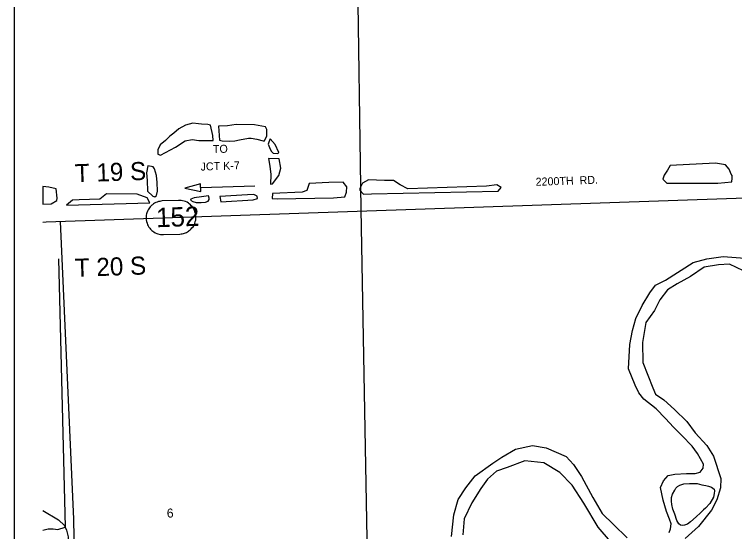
# Model space of a CAD drawing. Extents: x 173.82 to 178.28, y -9.52 to -5.6.
# Drawn here: x 173.817 to 175.014, y -8.159 to -7.3 of the extents above; entities that cross this region are included whole.
import ezdxf

# ---------------------------------------------------------------- set-up
doc = ezdxf.new("R2010")
doc.units = 0
for name, color, linetype in [('PL City Destination', 7, 'Continuous'), ('PL City Islands and Sand Bars', 7, 'Continuous'), ('PL City K Route', 7, 'Continuous'), ('PL City K Rte Shields', 7, 'Continuous'), ('PL City Lakes', 7, 'Continuous'), ('PL City Local Rd Street Names', 7, 'Continuous'), ('PL City Local Roads', 7, 'Continuous'), ('PL City Map Border', 7, 'Continuous'), ('PL City Range and TWP Numbers', 7, 'Continuous'), ('PL City Rivers', 7, 'Continuous'), ('PL City Section Lines', 7, 'Continuous'), ('PL City Tributaries', 7, 'Continuous')]:
    doc.layers.add(name, color=color, linetype=linetype)

msp = doc.modelspace()

# ---------------------------------------------------------------- linework, layer by layer
at = {"layer": 'PL City Destination'}
msp.add_line((174.1268, -7.5875), (174.2166, -7.5844), dxfattribs=at)
for points in [[(174.1264, -7.5814), (174.1001, -7.5884)], [(174.1001, -7.5884), (174.127, -7.5938)], [(174.127, -7.5938), (174.1264, -7.5814)]]:
    msp.add_lwpolyline(points, dxfattribs=at)
at = {"layer": 'PL City Islands and Sand Bars'}
msp.add_lwpolyline([(174.9397, -8.0792), (174.952, -8.0797), (174.9597, -8.0815), (174.9668, -8.0826), (174.971, -8.0838), (174.9762, -8.0857), (174.9803, -8.0888), (174.9808, -8.0916), (174.9807, -8.0963), (174.9793, -8.1019), (174.9732, -8.1125), (174.9658, -8.1205), (174.9626, -8.1233), (174.9579, -8.1284), (174.9508, -8.1347), (174.9412, -8.1433), (174.9363, -8.1469), (174.9312, -8.1489), (174.9274, -8.1493), (174.9243, -8.1488), (174.9216, -8.1464), (174.9186, -8.1407), (174.9152, -8.1304), (174.9118, -8.1219), (174.9103, -8.1142), (174.9094, -8.1088), (174.9098, -8.1029), (174.9114, -8.097), (174.9149, -8.0906), (174.9165, -8.0873), (174.9193, -8.0846), (174.9233, -8.082), (174.9303, -8.08)], close=True, dxfattribs=at)
at = {"layer": 'PL City K Route'}
msp.add_lwpolyline([(173.8642, -7.6448), (173.8698, -7.6446), (175.2109, -7.5982), (175.4096, -7.5913), (175.5666, -7.5859), (175.8438, -7.5763), (175.9064, -7.5741), (176.0454, -7.5693), (176.0696, -7.5685), (176.4061, -7.5588), (176.8758, -7.5454), (176.9029, -7.5445), (177.2048, -7.5347), (177.652, -7.5175)], dxfattribs=at)
at = {"layer": 'PL City K Rte Shields'}
msp.add_lwpolyline([(174.0899, -7.6088), (174.0628, -7.6098), (174.0605, -7.6099), (174.0585, -7.6105), (174.0562, -7.6108), (174.0541, -7.6116), (174.0522, -7.6125), (174.05, -7.6135), (174.0481, -7.6145), (174.0466, -7.6159), (174.0451, -7.6169), (174.044, -7.6181), (174.0424, -7.6197), (174.0415, -7.6214), (174.0404, -7.623), (174.0395, -7.6245), (174.0384, -7.6267), (174.0373, -7.6292), (174.0366, -7.6311), (174.0361, -7.6336), (174.036, -7.6359), (174.0361, -7.6388), (174.0362, -7.6411), (174.0365, -7.6441), (174.0375, -7.6468), (174.0384, -7.6492), (174.0394, -7.6511), (174.0406, -7.6535), (174.042, -7.655), (174.0434, -7.6567), (174.0452, -7.6587), (174.0472, -7.6602), (174.0489, -7.6613), (174.0507, -7.6625), (174.0536, -7.6638), (174.0553, -7.6643), (174.0578, -7.665), (174.0599, -7.6654), (174.0626, -7.6657), (174.0647, -7.6657), (174.0918, -7.6647), (174.0939, -7.6646), (174.0958, -7.6642), (174.0979, -7.6639), (174.0994, -7.6635), (174.1015, -7.6625), (174.103, -7.662), (174.1047, -7.661), (174.1063, -7.6598), (174.1076, -7.659), (174.1091, -7.6576), (174.111, -7.656), (174.1121, -7.6543), (174.1139, -7.6525), (174.1155, -7.6498), (174.117, -7.647), (174.1176, -7.644), (174.1183, -7.6415), (174.1186, -7.639), (174.1187, -7.6363), (174.1184, -7.634), (174.1182, -7.6313), (174.1179, -7.6292), (174.1171, -7.6277), (174.1164, -7.6257), (174.1152, -7.6232), (174.114, -7.621), (174.1124, -7.6191), (174.111, -7.6177), (174.1094, -7.616), (174.1075, -7.6147), (174.1061, -7.6134), (174.104, -7.612), (174.1016, -7.6109), (174.0991, -7.61), (174.0964, -7.6094), (174.0941, -7.6091), (174.093, -7.6089), (174.0916, -7.6088)], close=True, dxfattribs=at)
at = {"layer": 'PL City Lakes'}
for points in [[(174.1358, -7.5094), (174.1472, -7.509), (174.1469, -7.5007), (174.1431, -7.4836), (174.1387, -7.4824), (174.1278, -7.4821), (174.1229, -7.4815), (174.1136, -7.4805), (174.1012, -7.4837), (174.09, -7.4896), (174.0821, -7.4968), (174.0752, -7.5018), (174.0679, -7.509), (174.0594, -7.5162), (174.0554, -7.5246), (174.0556, -7.5322), (174.06, -7.5334), (174.0846, -7.5201), (174.101, -7.5099), (174.1124, -7.5074), (174.1233, -7.5091)], [(174.1562, -7.4852), (174.1581, -7.5086), (174.1625, -7.5098), (174.1744, -7.5101), (174.1831, -7.5098), (174.1912, -7.5081), (174.2063, -7.5055), (174.2107, -7.5054), (174.22, -7.5071), (174.2304, -7.5095), (174.2326, -7.5095), (174.2366, -7.5017), (174.2368, -7.4907), (174.2345, -7.4866), (174.2159, -7.4831), (174.1854, -7.4828), (174.1714, -7.4847)], [(174.2422, -7.5064), (174.2397, -7.512), (174.2387, -7.5155), (174.2423, -7.5236), (174.2441, -7.5277), (174.2469, -7.5304), (174.255, -7.5308), (174.2566, -7.5293), (174.2507, -7.5157)], [(174.2396, -7.5389), (174.2416, -7.5519), (174.2432, -7.5657), (174.2427, -7.5816), (174.2459, -7.5815), (174.2563, -7.5673), (174.2597, -7.5554), (174.257, -7.5397)], [(174.0382, -7.5935), (174.0472, -7.6015), (174.0505, -7.6028), (174.0531, -7.6006), (174.0545, -7.5937), (174.054, -7.5792), (174.0531, -7.5675), (174.05, -7.5565), (174.0477, -7.5532), (174.0389, -7.5514), (174.0366, -7.5632), (174.0376, -7.5756)], [(174.9074, -7.5508), (174.9028, -7.5585), (174.8971, -7.567), (174.8951, -7.5733), (174.9019, -7.5799), (174.9155, -7.5801), (174.9867, -7.5804), (175.01, -7.5782), (175.0103, -7.572), (175.0102, -7.5672), (175.009, -7.5651), (175.0054, -7.557), (174.9992, -7.5496), (174.9828, -7.5467)], [(174.2459, -7.5973), (174.2457, -7.6056), (174.2539, -7.606), (174.3473, -7.6048), (174.3663, -7.6028), (174.3692, -7.5951), (174.3695, -7.5861), (174.3638, -7.5787), (174.3399, -7.5789), (174.3068, -7.5807), (174.3029, -7.5926), (174.2953, -7.5949)], [(174.3959, -7.5804), (174.3913, -7.5888), (174.3914, -7.5916), (174.3976, -7.5983), (174.4106, -7.5978), (174.6214, -7.5932), (174.6261, -7.5875), (174.6188, -7.5829), (174.6021, -7.5849), (174.4712, -7.5895), (174.4585, -7.583), (174.4474, -7.5758), (174.4322, -7.5757), (174.4055, -7.5745)], [(173.9037, -7.6168), (174.0421, -7.6127), (174.0375, -7.6046), (174.021, -7.5983), (173.9699, -7.598), (173.9646, -7.6023), (173.9588, -7.6067), (173.9246, -7.6078), (173.9132, -7.6082)], [(174.1396, -7.601), (174.1282, -7.6028), (174.1158, -7.6046), (174.1104, -7.6069), (174.1099, -7.6083), (174.1138, -7.6109), (174.1193, -7.6121), (174.1275, -7.6125), (174.1345, -7.6116), (174.1388, -7.61), (174.1409, -7.6072), (174.1408, -7.6051)], [(174.1586, -7.6024), (174.16, -7.6114), (174.2137, -7.6081), (174.2212, -7.6058), (174.2206, -7.6017), (174.215, -7.5991), (174.2042, -7.5995)]]:
    msp.add_lwpolyline(points, close=True, dxfattribs=at)
for points in [[(173.8642, -7.5858), (173.8642, -7.6149)], [(173.8642, -7.6149), (173.878, -7.6143), (173.8876, -7.6091), (173.888, -7.605), (173.8864, -7.5898), (173.8738, -7.5868), (173.8642, -7.5858)]]:
    msp.add_lwpolyline(points, dxfattribs=at)
at = {"layer": 'PL City Local Roads'}
msp.add_lwpolyline([(173.9258, -8.6466), (173.9218, -8.442), (173.9186, -8.2892), (173.9155, -8.139), (173.8936, -7.6438)], dxfattribs=at)
at = {"layer": 'PL City Map Border'}
msp.add_lwpolyline([(173.8168, -9.4798), (173.8168, -5.5972), (177.6994, -5.5972), (177.6994, -9.4798), (173.8168, -9.4798)], dxfattribs=at)
at = {"layer": 'PL City Rivers'}
for points in [[(174.9054, -8.1609), (174.9079, -8.1546), (174.9087, -8.1463), (174.9062, -8.1388), (174.9014, -8.1259), (174.8954, -8.1074), (174.8914, -8.0862), (174.8964, -8.075), (174.9042, -8.0664), (174.915, -8.064), (174.9346, -8.0626), (174.9487, -8.0628), (174.9573, -8.0604), (174.962, -8.054), (174.9628, -8.0471), (174.953, -8.0295), (174.9438, -8.0174), (174.9269, -7.9994), (174.9129, -7.986), (174.8998, -7.9713), (174.8841, -7.9553), (174.8634, -7.9395), (174.8554, -7.9287), (174.849, -7.9158), (174.8382, -7.8886), (174.8401, -7.8485), (174.8447, -7.8249), (174.85, -7.8054), (174.8607, -7.7836), (174.8735, -7.7624), (174.8828, -7.7497), (174.8994, -7.7415), (174.9457, -7.7123), (174.9683, -7.706), (174.9953, -7.7023), (175.0313, -7.7051)], [(175.0293, -7.7259), (175.0061, -7.715), (174.9876, -7.7157), (174.9639, -7.7199), (174.941, -7.7352), (174.9192, -7.7477), (174.9027, -7.7573), (174.8902, -7.7743), (174.8811, -7.7918), (174.8671, -7.8117), (174.8612, -7.845), (174.8618, -7.8781), (174.8785, -7.9203), (174.8827, -7.9312), (174.8966, -7.9404), (174.9145, -7.9563), (174.9348, -7.9763), (174.949, -7.9951), (174.9683, -8.0165), (174.9792, -8.0341), (174.9914, -8.0709), (174.9908, -8.0868), (174.985, -8.1064), (174.9758, -8.1239), (174.9545, -8.1509), (174.9324, -8.171)], [(174.5436, -8.1673), (174.5478, -8.1313), (174.555, -8.1062), (174.5674, -8.0865), (174.583, -8.0666), (174.6122, -8.0456), (174.6276, -8.0354), (174.6499, -8.0222), (174.6786, -8.0163), (174.701, -8.0204), (174.7341, -8.0344), (174.7465, -8.0478), (174.7597, -8.068), (174.7789, -8.1025), (174.7945, -8.1296), (174.8131, -8.1476), (174.8356, -8.1696)], [(174.8081, -8.176), (174.7877, -8.1519), (174.764, -8.112), (174.7445, -8.0823), (174.7241, -8.061), (174.6975, -8.0453), (174.6658, -8.0416), (174.6363, -8.053), (174.6186, -8.0591), (174.6033, -8.0721), (174.5924, -8.0877), (174.5775, -8.1116), (174.5649, -8.1383), (174.5625, -8.1646)]]:
    msp.add_lwpolyline(points, dxfattribs=at)
at = {"layer": 'PL City Section Lines'}
for points in [[(174.3483, -5.6585), (174.3529, -5.8137), (174.3593, -6.0094), (174.3665, -6.2628), (174.3733, -6.5469), (174.38, -6.8118), (174.387, -7.2052), (174.3929, -7.6233)], [(174.3929, -7.6233), (174.4084, -8.4765), (174.4174, -8.8713), (174.4213, -9.1183), (174.4239, -9.3289), (174.4265, -9.4325)]]:
    msp.add_lwpolyline(points, dxfattribs=at)
at = {"layer": 'PL City Tributaries'}
for points in [[(173.8899, -7.7057), (173.9011, -8.1518)], [(173.8642, -8.1241), (173.8904, -8.1397), (173.8999, -8.1491), (173.9011, -8.1518)], [(173.8642, -8.157), (173.8729, -8.1548), (173.8811, -8.1546), (173.8893, -8.1557), (173.9011, -8.1518)], [(173.9011, -8.1518), (173.9035, -8.1572), (173.906, -8.1682), (173.9066, -8.1861), (173.9076, -8.1978), (173.9069, -8.2089), (173.9078, -8.2192), (173.9133, -8.3632), (173.9114, -8.3847), (173.9114, -8.4158), (173.9139, -8.4426), (173.9156, -8.4895), (173.9152, -8.5412), (173.9131, -8.5592), (173.8922, -8.5834), (173.8767, -8.6074), (173.869, -8.6208), (173.8657, -8.6347), (173.8642, -8.6381)]]:
    msp.add_lwpolyline(points, dxfattribs=at)

# ---------------------------------------------------------------- texts
at = {"layer": 'PL City Destination'}
for s, rotation, p in [('TO', 2.0027, (174.1472, -7.5303)), ('JCT K-7', 2.0026, (174.1266, -7.5594))]:
    msp.add_text(s, height=0.0133, rotation=rotation, dxfattribs=at).set_placement(p)
at = {"layer": 'PL City K Rte Shields'}
msp.add_text('152', height=0.0322, rotation=2.0032, dxfattribs=at).set_placement((174.053, -7.6535))
at = {"layer": 'PL City Local Rd Street Names'}
msp.add_text('2200TH  RD.', height=0.0133, rotation=2.0036, dxfattribs=at).set_placement((174.6838, -7.5846))
at = {"layer": 'PL City Range and TWP Numbers'}
for s, rotation, p in [('T 19 S', 2.0018, (173.9179, -7.5788)), ('T 20 S', 2.0014, (173.9179, -7.736))]:
    msp.add_text(s, height=0.0301, rotation=rotation, dxfattribs=at).set_placement(p)
at = {"layer": 'PL City Section Lines'}
msp.add_text('6', height=0.015, rotation=1.9998, dxfattribs=at).set_placement((174.0705, -8.1363))

doc.saveas('drawing.dxf')
